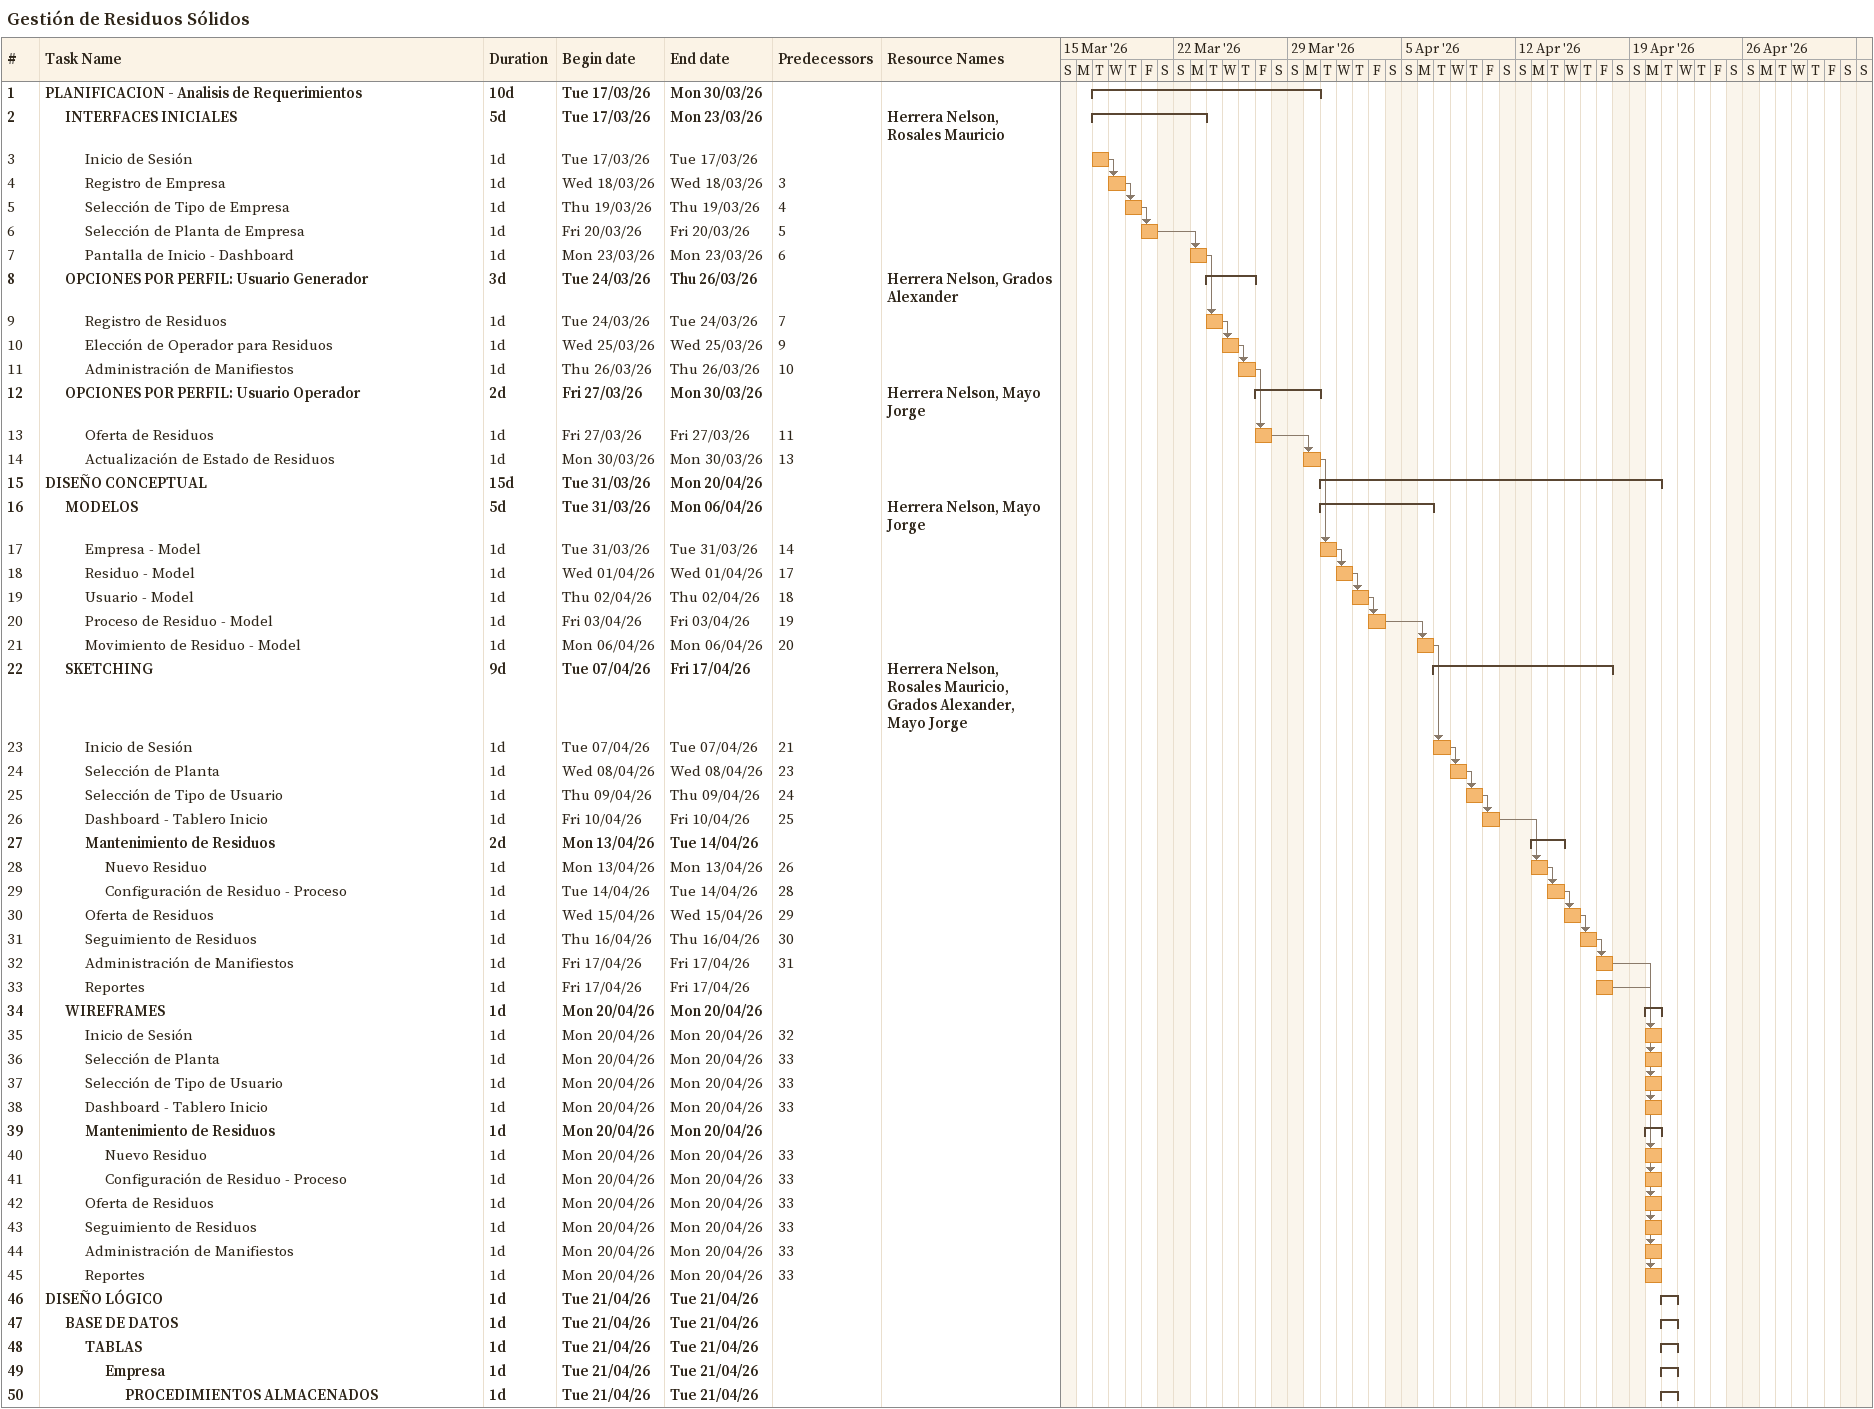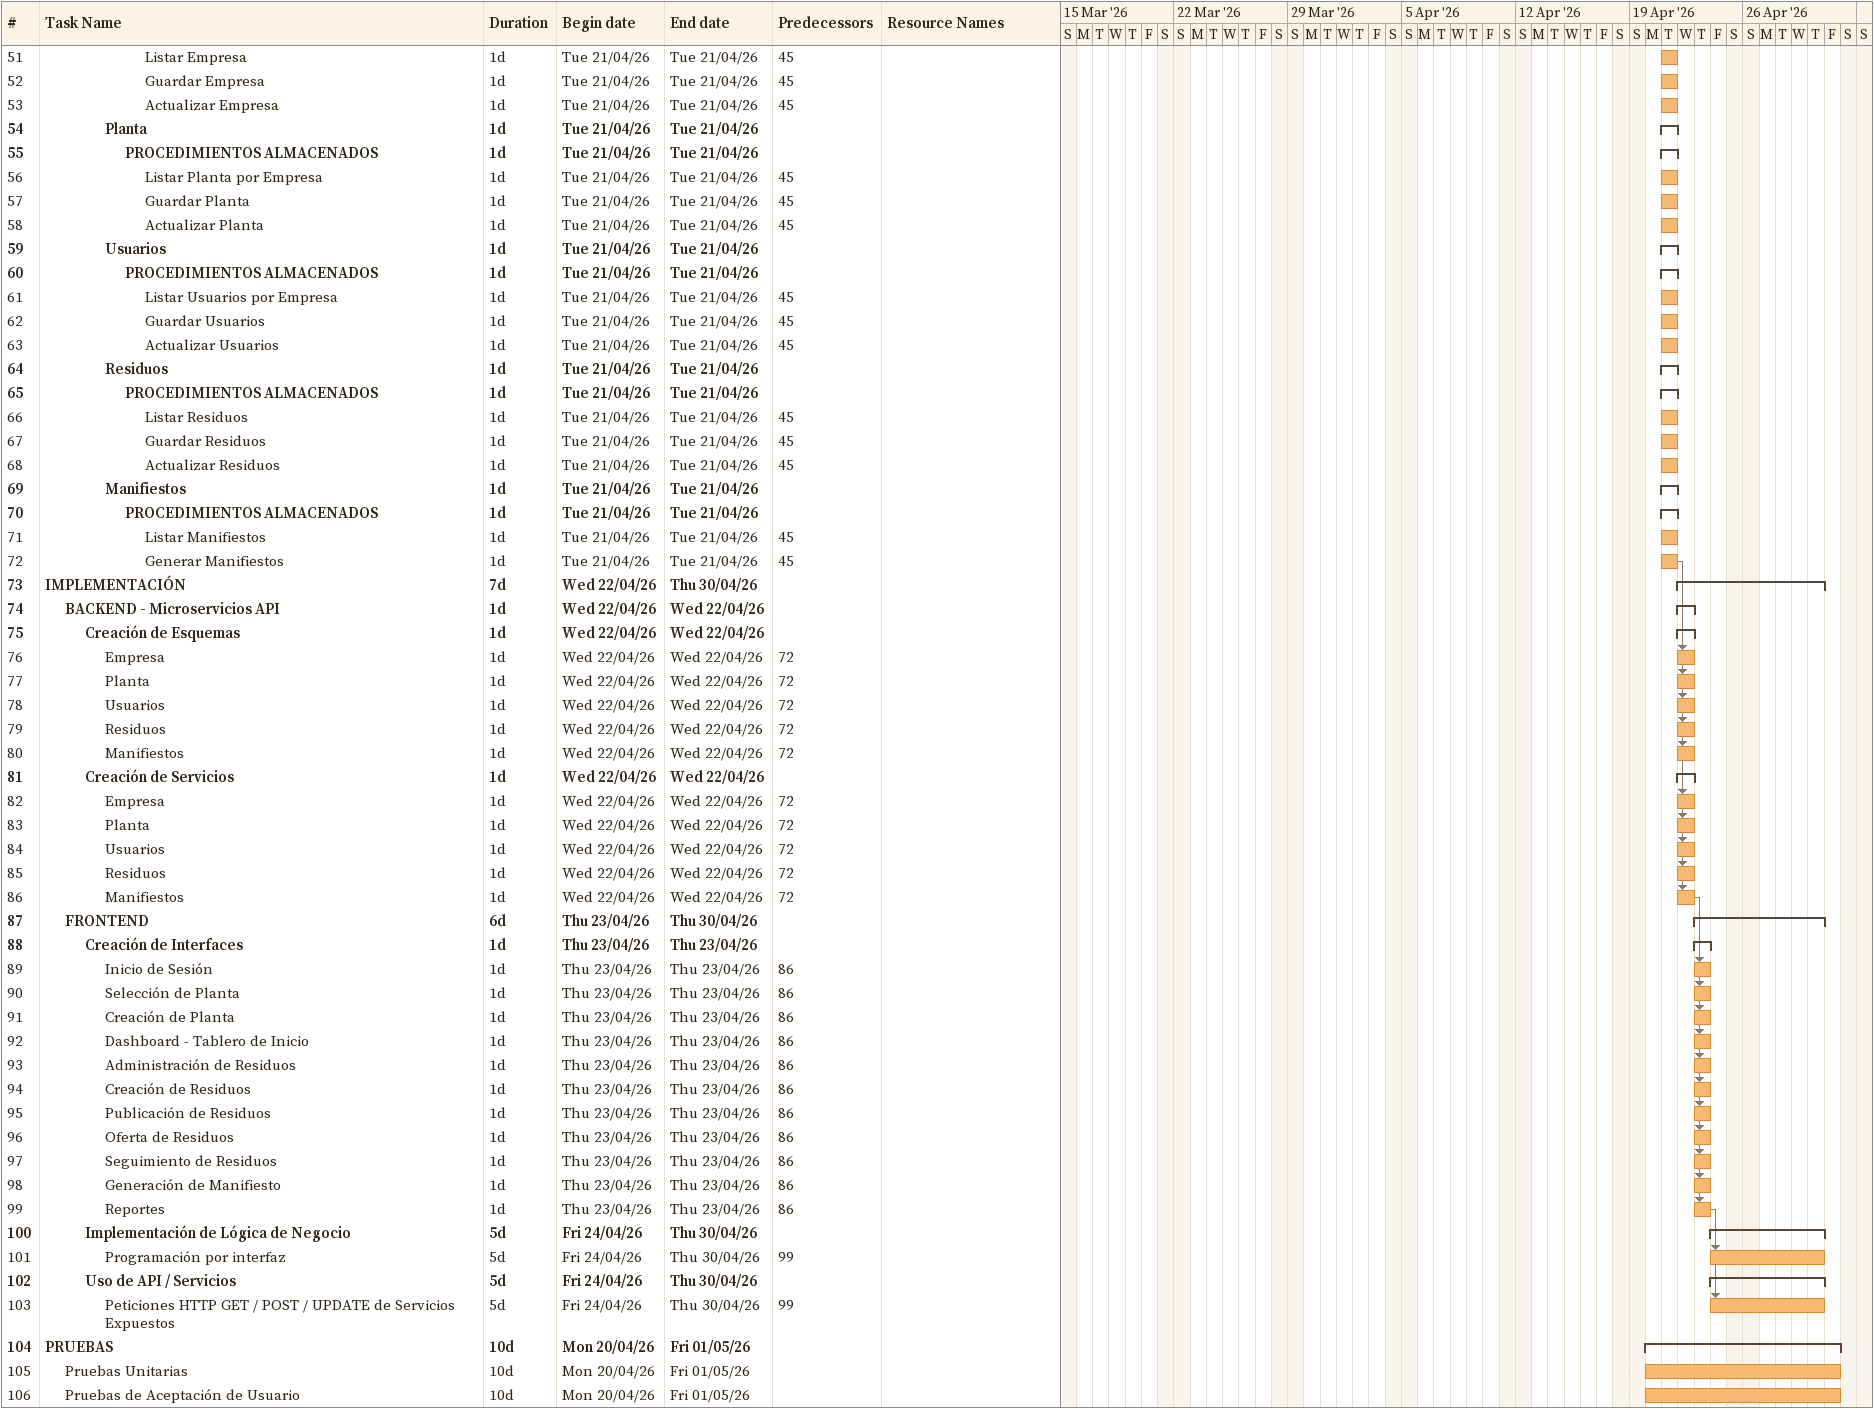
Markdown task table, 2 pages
Gestión de Residuos Sólidos

| ID | Level | Task | Duration | Start | Finish | Predecessors | Resources |
|---|---|---|---|---|---|---|---|
| 1 | 1 | **PLANIFICACION - Analisis de Requerimientos** | 10d | 2026-03-17 | 2026-03-30 |  |  |
| 2 | 2 | **INTERFACES INICIALES** | 5d | 2026-03-17 | 2026-03-23 |  | Herrera Nelson, Rosales Mauricio |
| 3 | 3 | Inicio de Sesión | 1d | 2026-03-17 | 2026-03-17 |  |  |
| 4 | 3 | Registro de Empresa | 1d | 2026-03-18 | 2026-03-18 | 3 |  |
| 5 | 3 | Selección de Tipo de Empresa | 1d | 2026-03-19 | 2026-03-19 | 4 |  |
| 6 | 3 | Selección de Planta de Empresa | 1d | 2026-03-20 | 2026-03-20 | 5 |  |
| 7 | 3 | Pantalla de Inicio - Dashboard | 1d | 2026-03-23 | 2026-03-23 | 6 |  |
| 8 | 2 | **OPCIONES POR PERFIL: Usuario Generador** | 3d | 2026-03-24 | 2026-03-26 |  | Herrera Nelson, Grados Alexander |
| 9 | 3 | Registro de Residuos | 1d | 2026-03-24 | 2026-03-24 | 7 |  |
| 10 | 3 | Elección de Operador para Residuos | 1d | 2026-03-25 | 2026-03-25 | 9 |  |
| 11 | 3 | Administración de Manifiestos | 1d | 2026-03-26 | 2026-03-26 | 10 |  |
| 12 | 2 | **OPCIONES POR PERFIL: Usuario Operador** | 2d | 2026-03-27 | 2026-03-30 |  | Herrera Nelson, Mayo Jorge |
| 13 | 3 | Oferta de Residuos | 1d | 2026-03-27 | 2026-03-27 | 11 |  |
| 14 | 3 | Actualización de Estado de Residuos | 1d | 2026-03-30 | 2026-03-30 | 13 |  |
| 15 | 1 | **DISEÑO CONCEPTUAL** | 15d | 2026-03-31 | 2026-04-20 |  |  |
| 16 | 2 | **MODELOS** | 5d | 2026-03-31 | 2026-04-06 |  | Herrera Nelson, Mayo Jorge |
| 17 | 3 | Empresa - Model | 1d | 2026-03-31 | 2026-03-31 | 14 |  |
| 18 | 3 | Residuo - Model | 1d | 2026-04-01 | 2026-04-01 | 17 |  |
| 19 | 3 | Usuario - Model | 1d | 2026-04-02 | 2026-04-02 | 18 |  |
| 20 | 3 | Proceso de Residuo - Model | 1d | 2026-04-03 | 2026-04-03 | 19 |  |
| 21 | 3 | Movimiento de Residuo - Model | 1d | 2026-04-06 | 2026-04-06 | 20 |  |
| 22 | 2 | **SKETCHING** | 9d | 2026-04-07 | 2026-04-17 |  | Herrera Nelson, Rosales Mauricio, Grados Alexander, Mayo Jorge |
| 23 | 3 | Inicio de Sesión | 1d | 2026-04-07 | 2026-04-07 | 21 |  |
| 24 | 3 | Selección de Planta | 1d | 2026-04-08 | 2026-04-08 | 23 |  |
| 25 | 3 | Selección de Tipo de Usuario | 1d | 2026-04-09 | 2026-04-09 | 24 |  |
| 26 | 3 | Dashboard - Tablero Inicio | 1d | 2026-04-10 | 2026-04-10 | 25 |  |
| 27 | 3 | **Mantenimiento de Residuos** | 2d | 2026-04-13 | 2026-04-14 |  |  |
| 28 | 4 | Nuevo Residuo | 1d | 2026-04-13 | 2026-04-13 | 26 |  |
| 29 | 4 | Configuración de Residuo - Proceso | 1d | 2026-04-14 | 2026-04-14 | 28 |  |
| 30 | 3 | Oferta de Residuos | 1d | 2026-04-15 | 2026-04-15 | 29 |  |
| 31 | 3 | Seguimiento de Residuos | 1d | 2026-04-16 | 2026-04-16 | 30 |  |
| 32 | 3 | Administración de Manifiestos | 1d | 2026-04-17 | 2026-04-17 | 31 |  |
| 33 | 3 | Reportes | 1d | 2026-04-17 | 2026-04-17 |  |  |
| 34 | 2 | **WIREFRAMES** | 1d | 2026-04-20 | 2026-04-20 |  |  |
| 35 | 3 | Inicio de Sesión | 1d | 2026-04-20 | 2026-04-20 | 32 |  |
| 36 | 3 | Selección de Planta | 1d | 2026-04-20 | 2026-04-20 | 33 |  |
| 37 | 3 | Selección de Tipo de Usuario | 1d | 2026-04-20 | 2026-04-20 | 33 |  |
| 38 | 3 | Dashboard - Tablero Inicio | 1d | 2026-04-20 | 2026-04-20 | 33 |  |
| 39 | 3 | **Mantenimiento de Residuos** | 1d | 2026-04-20 | 2026-04-20 |  |  |
| 40 | 4 | Nuevo Residuo | 1d | 2026-04-20 | 2026-04-20 | 33 |  |
| 41 | 4 | Configuración de Residuo - Proceso | 1d | 2026-04-20 | 2026-04-20 | 33 |  |
| 42 | 3 | Oferta de Residuos | 1d | 2026-04-20 | 2026-04-20 | 33 |  |
| 43 | 3 | Seguimiento de Residuos | 1d | 2026-04-20 | 2026-04-20 | 33 |  |
| 44 | 3 | Administración de Manifiestos | 1d | 2026-04-20 | 2026-04-20 | 33 |  |
| 45 | 3 | Reportes | 1d | 2026-04-20 | 2026-04-20 | 33 |  |
| 46 | 1 | **DISEÑO LÓGICO** | 1d | 2026-04-21 | 2026-04-21 |  |  |
| 47 | 2 | **BASE DE DATOS** | 1d | 2026-04-21 | 2026-04-21 |  |  |
| 48 | 3 | **TABLAS** | 1d | 2026-04-21 | 2026-04-21 |  |  |
| 49 | 4 | **Empresa** | 1d | 2026-04-21 | 2026-04-21 |  |  |
| 50 | 5 | **PROCEDIMIENTOS ALMACENADOS** | 1d | 2026-04-21 | 2026-04-21 |  |  |
| 51 | 6 | Listar Empresa | 1d | 2026-04-21 | 2026-04-21 | 45 |  |
| 52 | 6 | Guardar Empresa | 1d | 2026-04-21 | 2026-04-21 | 45 |  |
| 53 | 6 | Actualizar Empresa | 1d | 2026-04-21 | 2026-04-21 | 45 |  |
| 54 | 4 | **Planta** | 1d | 2026-04-21 | 2026-04-21 |  |  |
| 55 | 5 | **PROCEDIMIENTOS ALMACENADOS** | 1d | 2026-04-21 | 2026-04-21 |  |  |
| 56 | 6 | Listar Planta por Empresa | 1d | 2026-04-21 | 2026-04-21 | 45 |  |
| 57 | 6 | Guardar Planta | 1d | 2026-04-21 | 2026-04-21 | 45 |  |
| 58 | 6 | Actualizar Planta | 1d | 2026-04-21 | 2026-04-21 | 45 |  |
| 59 | 4 | **Usuarios** | 1d | 2026-04-21 | 2026-04-21 |  |  |
| 60 | 5 | **PROCEDIMIENTOS ALMACENADOS** | 1d | 2026-04-21 | 2026-04-21 |  |  |
| 61 | 6 | Listar Usuarios por Empresa | 1d | 2026-04-21 | 2026-04-21 | 45 |  |
| 62 | 6 | Guardar Usuarios | 1d | 2026-04-21 | 2026-04-21 | 45 |  |
| 63 | 6 | Actualizar Usuarios | 1d | 2026-04-21 | 2026-04-21 | 45 |  |
| 64 | 4 | **Residuos** | 1d | 2026-04-21 | 2026-04-21 |  |  |
| 65 | 5 | **PROCEDIMIENTOS ALMACENADOS** | 1d | 2026-04-21 | 2026-04-21 |  |  |
| 66 | 6 | Listar Residuos | 1d | 2026-04-21 | 2026-04-21 | 45 |  |
| 67 | 6 | Guardar Residuos | 1d | 2026-04-21 | 2026-04-21 | 45 |  |
| 68 | 6 | Actualizar Residuos | 1d | 2026-04-21 | 2026-04-21 | 45 |  |
| 69 | 4 | **Manifiestos** | 1d | 2026-04-21 | 2026-04-21 |  |  |
| 70 | 5 | **PROCEDIMIENTOS ALMACENADOS** | 1d | 2026-04-21 | 2026-04-21 |  |  |
| 71 | 6 | Listar Manifiestos | 1d | 2026-04-21 | 2026-04-21 | 45 |  |
| 72 | 6 | Generar Manifiestos | 1d | 2026-04-21 | 2026-04-21 | 45 |  |
| 73 | 1 | **IMPLEMENTACIÓN** | 7d | 2026-04-22 | 2026-04-30 |  |  |
| 74 | 2 | **BACKEND - Microservicios API** | 1d | 2026-04-22 | 2026-04-22 |  |  |
| 75 | 3 | **Creación de Esquemas** | 1d | 2026-04-22 | 2026-04-22 |  |  |
| 76 | 4 | Empresa | 1d | 2026-04-22 | 2026-04-22 | 72 |  |
| 77 | 4 | Planta | 1d | 2026-04-22 | 2026-04-22 | 72 |  |
| 78 | 4 | Usuarios | 1d | 2026-04-22 | 2026-04-22 | 72 |  |
| 79 | 4 | Residuos | 1d | 2026-04-22 | 2026-04-22 | 72 |  |
| 80 | 4 | Manifiestos | 1d | 2026-04-22 | 2026-04-22 | 72 |  |
| 81 | 3 | **Creación de Servicios** | 1d | 2026-04-22 | 2026-04-22 |  |  |
| 82 | 4 | Empresa | 1d | 2026-04-22 | 2026-04-22 | 72 |  |
| 83 | 4 | Planta | 1d | 2026-04-22 | 2026-04-22 | 72 |  |
| 84 | 4 | Usuarios | 1d | 2026-04-22 | 2026-04-22 | 72 |  |
| 85 | 4 | Residuos | 1d | 2026-04-22 | 2026-04-22 | 72 |  |
| 86 | 4 | Manifiestos | 1d | 2026-04-22 | 2026-04-22 | 72 |  |
| 87 | 2 | **FRONTEND** | 6d | 2026-04-23 | 2026-04-30 |  |  |
| 88 | 3 | **Creación de Interfaces** | 1d | 2026-04-23 | 2026-04-23 |  |  |
| 89 | 4 | Inicio de Sesión | 1d | 2026-04-23 | 2026-04-23 | 86 |  |
| 90 | 4 | Selección de Planta | 1d | 2026-04-23 | 2026-04-23 | 86 |  |
| 91 | 4 | Creación de Planta | 1d | 2026-04-23 | 2026-04-23 | 86 |  |
| 92 | 4 | Dashboard - Tablero de Inicio | 1d | 2026-04-23 | 2026-04-23 | 86 |  |
| 93 | 4 | Administración de Residuos | 1d | 2026-04-23 | 2026-04-23 | 86 |  |
| 94 | 4 | Creación de Residuos | 1d | 2026-04-23 | 2026-04-23 | 86 |  |
| 95 | 4 | Publicación de Residuos | 1d | 2026-04-23 | 2026-04-23 | 86 |  |
| 96 | 4 | Oferta de Residuos | 1d | 2026-04-23 | 2026-04-23 | 86 |  |
| 97 | 4 | Seguimiento de Residuos | 1d | 2026-04-23 | 2026-04-23 | 86 |  |
| 98 | 4 | Generación de Manifiesto | 1d | 2026-04-23 | 2026-04-23 | 86 |  |
| 99 | 4 | Reportes | 1d | 2026-04-23 | 2026-04-23 | 86 |  |
| 100 | 3 | **Implementación de Lógica de Negocio** | 5d | 2026-04-24 | 2026-04-30 |  |  |
| 101 | 4 | Programación por interfaz | 5d | 2026-04-24 | 2026-04-30 | 99 |  |
| 102 | 3 | **Uso de API / Servicios** | 5d | 2026-04-24 | 2026-04-30 |  |  |
| 103 | 4 | Peticiones HTTP GET / POST / UPDATE de Servicios Expuestos | 5d | 2026-04-24 | 2026-04-30 | 99 |  |
| 104 | 1 | **PRUEBAS** | 10d | 2026-04-20 | 2026-05-01 |  |  |
| 105 | 2 | Pruebas Unitarias | 10d | 2026-04-20 | 2026-05-01 |  |  |
| 106 | 2 | Pruebas de Aceptación de Usuario | 10d | 2026-04-20 | 2026-05-01 |  |  |
